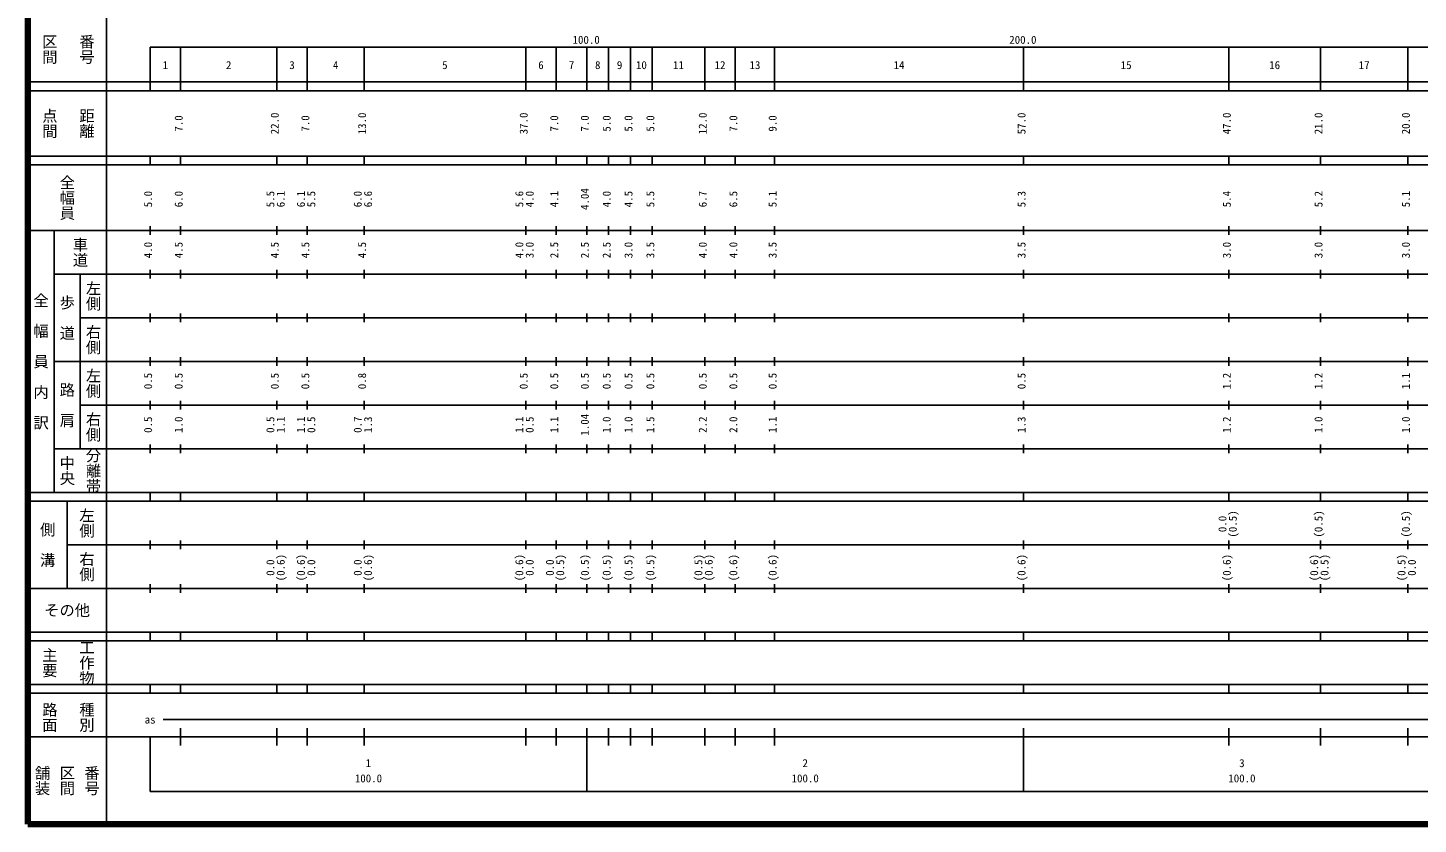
# Model space of a CAD drawing. Units: millimetres on the paper, enlarged 1000 times. Extents: x 40000 to 680000, y 20000 to 380000.
# Drawn here: x 40000 to 358362, y 20000 to 202409 of the extents above; entities that cross this region are included whole.
import ezdxf
from ezdxf.enums import TextEntityAlignment as Align

# ---------------------------------------------------------------- set-up
doc = ezdxf.new("R2010")
doc.units = ezdxf.units.MM
doc.header["$LTSCALE"] = 1000
doc.layers.add('S-TTL', color=2, linetype='Continuous', lineweight=140)
doc.layers.add('S-TTL-BAND', color=7, linetype='Continuous', lineweight=25)
doc.styles.add('@ＭＳ ゴシック', font='')
doc.styles.add('ＭＳ ゴシック', font='')
doc.styles.get('@ＭＳ ゴシック').set_extended_font_data('@MS Gothic')
doc.styles.get('ＭＳ ゴシック').set_extended_font_data('MS Gothic')

msp = doc.modelspace()

# ---------------------------------------------------------------- linework, layer by layer
at = {"layer": 'S-TTL'}
for p, q in [((40000, 380000), (40000, 20000)), ((40000, 20000), (680000, 20000))]:
    msp.add_line(p, q, dxfattribs=at)
at = {"layer": 'S-TTL-BAND'}
for p, q in [((58000, 370000), (58000, 20000)), ((68000, 198000), (579000, 198000)), ((68000, 198000), (68000, 188000)), ((75000, 188000), (75000, 198000)), ((97000, 188000), (97000, 198000)), ((104000, 188000), (104000, 198000)), ((117000, 188000), (117000, 198000)), ((154000, 188000), (154000, 198000)), ((161000, 188000), (161000, 198000)), ((168000, 188000), (168000, 198000)), ((173000, 188000), (173000, 198000)), ((178000, 188000), (178000, 198000)), ((183000, 188000), (183000, 198000)), ((195000, 188000), (195000, 198000)), ((202000, 188000), (202000, 198000)), ((211000, 188000), (211000, 198000)), ((268000, 188000), (268000, 198000)), ((315000, 188000), (315000, 198000)), ((336000, 188000), (336000, 198000)), ((356000, 188000), (356000, 198000)), ((40000, 190000), (579000, 190000)), ((40000, 188000), (579000, 188000)), ((40000, 173000), (579000, 173000)), ((68000, 171000), (68000, 173000)), ((75000, 171000), (75000, 173000)), ((97000, 171000), (97000, 173000)), ((104000, 171000), (104000, 173000)), ((117000, 171000), (117000, 173000)), ((154000, 171000), (154000, 173000)), ((161000, 171000), (161000, 173000)), ((168000, 171000), (168000, 173000)), ((173000, 171000), (173000, 173000)), ((178000, 171000), (178000, 173000)), ((183000, 171000), (183000, 173000)), ((195000, 171000), (195000, 173000)), ((202000, 171000), (202000, 173000)), ((211000, 171000), (211000, 173000)), ((268000, 171000), (268000, 173000)), ((315000, 171000), (315000, 173000)), ((336000, 171000), (336000, 173000)), ((356000, 171000), (356000, 173000)), ((40000, 171000), (579000, 171000)), ((40000, 156000), (579000, 156000)), ((46000, 96000), (46000, 156000)), ((68000, 155000), (68000, 157000)), ((75000, 155000), (75000, 157000)), ((97000, 155000), (97000, 157000)), ((104000, 155000), (104000, 157000)), ((117000, 155000), (117000, 157000)), ((154000, 155000), (154000, 157000)), ((161000, 155000), (161000, 157000)), ((168000, 155000), (168000, 157000)), ((173000, 155000), (173000, 157000)), ((178000, 155000), (178000, 157000)), ((183000, 155000), (183000, 157000)), ((195000, 155000), (195000, 157000)), ((202000, 155000), (202000, 157000)), ((211000, 155000), (211000, 157000)), ((268000, 155000), (268000, 157000)), ((315000, 155000), (315000, 157000)), ((336000, 155000), (336000, 157000)), ((356000, 155000), (356000, 157000)), ((68000, 145000), (68000, 147000)), ((75000, 145000), (75000, 147000)), ((97000, 145000), (97000, 147000)), ((104000, 145000), (104000, 147000)), ((117000, 145000), (117000, 147000)), ((154000, 145000), (154000, 147000)), ((161000, 145000), (161000, 147000)), ((168000, 145000), (168000, 147000)), ((173000, 145000), (173000, 147000)), ((178000, 145000), (178000, 147000)), ((183000, 145000), (183000, 147000)), ((195000, 145000), (195000, 147000)), ((202000, 145000), (202000, 147000)), ((211000, 145000), (211000, 147000)), ((268000, 145000), (268000, 147000)), ((315000, 145000), (315000, 147000)), ((336000, 145000), (336000, 147000)), ((356000, 145000), (356000, 147000)), ((46000, 146000), (579000, 146000)), ((52000, 146000), (52000, 106000)), ((68000, 135000), (68000, 137000)), ((75000, 135000), (75000, 137000)), ((97000, 135000), (97000, 137000)), ((104000, 135000), (104000, 137000)), ((117000, 135000), (117000, 137000)), ((154000, 135000), (154000, 137000)), ((161000, 135000), (161000, 137000)), ((168000, 135000), (168000, 137000)), ((173000, 135000), (173000, 137000)), ((178000, 135000), (178000, 137000)), ((183000, 135000), (183000, 137000)), ((195000, 135000), (195000, 137000)), ((202000, 135000), (202000, 137000)), ((211000, 135000), (211000, 137000)), ((268000, 135000), (268000, 137000)), ((315000, 135000), (315000, 137000)), ((336000, 135000), (336000, 137000)), ((356000, 135000), (356000, 137000)), ((52000, 136000), (579000, 136000)), ((46000, 126000), (579000, 126000)), ((68000, 125000), (68000, 127000)), ((75000, 125000), (75000, 127000)), ((97000, 125000), (97000, 127000)), ((104000, 125000), (104000, 127000)), ((117000, 125000), (117000, 127000)), ((154000, 125000), (154000, 127000)), ((161000, 125000), (161000, 127000)), ((168000, 125000), (168000, 127000)), ((173000, 125000), (173000, 127000)), ((178000, 125000), (178000, 127000)), ((183000, 125000), (183000, 127000)), ((195000, 125000), (195000, 127000)), ((202000, 125000), (202000, 127000)), ((211000, 125000), (211000, 127000)), ((268000, 125000), (268000, 127000)), ((315000, 125000), (315000, 127000)), ((336000, 125000), (336000, 127000)), ((356000, 125000), (356000, 127000)), ((52000, 116000), (579000, 116000)), ((68000, 115000), (68000, 117000)), ((75000, 115000), (75000, 117000)), ((97000, 115000), (97000, 117000)), ((104000, 115000), (104000, 117000)), ((117000, 115000), (117000, 117000)), ((154000, 115000), (154000, 117000)), ((161000, 115000), (161000, 117000)), ((168000, 115000), (168000, 117000)), ((173000, 115000), (173000, 117000)), ((178000, 115000), (178000, 117000)), ((183000, 115000), (183000, 117000)), ((195000, 115000), (195000, 117000)), ((202000, 115000), (202000, 117000)), ((211000, 115000), (211000, 117000)), ((268000, 115000), (268000, 117000)), ((315000, 115000), (315000, 117000)), ((336000, 115000), (336000, 117000)), ((356000, 115000), (356000, 117000)), ((46000, 106000), (579000, 106000)), ((68000, 105000), (68000, 107000)), ((75000, 105000), (75000, 107000)), ((97000, 105000), (97000, 107000)), ((104000, 105000), (104000, 107000)), ((117000, 105000), (117000, 107000)), ((154000, 105000), (154000, 107000)), ((161000, 105000), (161000, 107000)), ((168000, 105000), (168000, 107000)), ((173000, 105000), (173000, 107000)), ((178000, 105000), (178000, 107000)), ((183000, 105000), (183000, 107000)), ((195000, 105000), (195000, 107000)), ((202000, 105000), (202000, 107000)), ((211000, 105000), (211000, 107000)), ((268000, 105000), (268000, 107000)), ((315000, 105000), (315000, 107000)), ((336000, 105000), (336000, 107000)), ((356000, 105000), (356000, 107000)), ((40000, 96000), (579000, 96000)), ((68000, 94000), (68000, 96000)), ((75000, 94000), (75000, 96000)), ((97000, 94000), (97000, 96000)), ((104000, 94000), (104000, 96000)), ((117000, 94000), (117000, 96000)), ((154000, 94000), (154000, 96000)), ((161000, 94000), (161000, 96000)), ((168000, 94000), (168000, 96000)), ((173000, 94000), (173000, 96000)), ((178000, 94000), (178000, 96000)), ((183000, 94000), (183000, 96000)), ((195000, 94000), (195000, 96000)), ((202000, 94000), (202000, 96000)), ((211000, 94000), (211000, 96000)), ((268000, 94000), (268000, 96000)), ((315000, 94000), (315000, 96000)), ((336000, 94000), (336000, 96000)), ((356000, 94000), (356000, 96000)), ((40000, 94000), (579000, 94000)), ((49000, 94000), (49000, 74000)), ((49000, 84000), (579000, 84000)), ((68000, 83000), (68000, 85000)), ((75000, 83000), (75000, 85000)), ((97000, 83000), (97000, 85000)), ((104000, 83000), (104000, 85000)), ((117000, 83000), (117000, 85000)), ((154000, 83000), (154000, 85000)), ((161000, 83000), (161000, 85000)), ((168000, 83000), (168000, 85000)), ((173000, 83000), (173000, 85000)), ((178000, 83000), (178000, 85000)), ((183000, 83000), (183000, 85000)), ((195000, 83000), (195000, 85000)), ((202000, 83000), (202000, 85000)), ((211000, 83000), (211000, 85000)), ((268000, 83000), (268000, 85000)), ((315000, 83000), (315000, 85000)), ((336000, 83000), (336000, 85000)), ((356000, 83000), (356000, 85000)), ((40000, 74000), (579000, 74000)), ((68000, 73000), (68000, 75000)), ((75000, 73000), (75000, 75000)), ((97000, 73000), (97000, 75000)), ((104000, 73000), (104000, 75000)), ((117000, 73000), (117000, 75000)), ((154000, 73000), (154000, 75000)), ((161000, 73000), (161000, 75000)), ((168000, 73000), (168000, 75000)), ((173000, 73000), (173000, 75000)), ((178000, 73000), (178000, 75000)), ((183000, 73000), (183000, 75000)), ((195000, 73000), (195000, 75000)), ((202000, 73000), (202000, 75000)), ((211000, 73000), (211000, 75000)), ((268000, 73000), (268000, 75000)), ((315000, 73000), (315000, 75000)), ((336000, 73000), (336000, 75000)), ((356000, 73000), (356000, 75000)), ((40000, 64000), (579000, 64000)), ((68000, 62000), (68000, 64000)), ((75000, 62000), (75000, 64000)), ((97000, 62000), (97000, 64000)), ((104000, 62000), (104000, 64000)), ((117000, 62000), (117000, 64000)), ((154000, 62000), (154000, 64000)), ((161000, 62000), (161000, 64000)), ((168000, 62000), (168000, 64000)), ((173000, 62000), (173000, 64000)), ((178000, 62000), (178000, 64000)), ((183000, 62000), (183000, 64000)), ((195000, 62000), (195000, 64000)), ((202000, 62000), (202000, 64000)), ((211000, 62000), (211000, 64000)), ((268000, 62000), (268000, 64000)), ((315000, 62000), (315000, 64000)), ((336000, 62000), (336000, 64000)), ((356000, 62000), (356000, 64000)), ((40000, 62000), (579000, 62000)), ((40000, 52000), (579000, 52000)), ((68000, 50000), (68000, 52000)), ((75000, 50000), (75000, 52000)), ((97000, 50000), (97000, 52000)), ((104000, 50000), (104000, 52000)), ((117000, 50000), (117000, 52000)), ((154000, 50000), (154000, 52000)), ((161000, 50000), (161000, 52000)), ((168000, 50000), (168000, 52000)), ((173000, 50000), (173000, 52000)), ((178000, 50000), (178000, 52000)), ((183000, 50000), (183000, 52000)), ((195000, 50000), (195000, 52000)), ((202000, 50000), (202000, 52000)), ((211000, 50000), (211000, 52000)), ((268000, 50000), (268000, 52000)), ((315000, 50000), (315000, 52000)), ((336000, 50000), (336000, 52000)), ((356000, 50000), (356000, 52000)), ((40000, 50000), (579000, 50000)), ((71000, 44000), (565000, 44000)), ((75000, 38000), (75000, 42000)), ((97000, 38000), (97000, 42000)), ((104000, 38000), (104000, 42000)), ((117000, 38000), (117000, 42000)), ((154000, 38000), (154000, 42000)), ((161000, 38000), (161000, 42000)), ((168000, 27500), (168000, 42000)), ((173000, 38000), (173000, 42000)), ((178000, 38000), (178000, 42000)), ((183000, 38000), (183000, 42000)), ((195000, 38000), (195000, 42000)), ((202000, 38000), (202000, 42000)), ((211000, 38000), (211000, 42000)), ((268000, 27500), (268000, 42000)), ((315000, 38000), (315000, 42000)), ((336000, 38000), (336000, 42000)), ((356000, 38000), (356000, 42000)), ((40000, 40000), (579000, 40000)), ((68000, 40000), (68000, 27500)), ((68000, 27500), (579000, 27500))]:
    msp.add_line(p, q, dxfattribs=at)

# ---------------------------------------------------------------- texts
at = {"layer": 'S-TTL-BAND', "style": '@ＭＳ ゴシック'}
for s, p in [('区間', (45000, 197500)), ('番号', (53500, 197500)), ('点間', (45000, 180500)), ('距離', (53500, 180500)), ('全幅員', (49000, 163500)), ('車道', (52000, 151000)), ('左側', (55000, 141000)), ('全\u3000幅\u3000員\u3000内\u3000訳', (43000, 126000)), ('歩\u3000道', (49000, 136000)), ('右側', (55000, 131000)), ('左側', (55000, 121000)), ('路\u3000肩', (49000, 116000)), ('右側', (55000, 111000)), ('分離帯', (55000, 101000)), ('中央', (49000, 101000)), ('左側', (53500, 89000)), ('側\u3000溝', (44500, 84000)), ('右側', (53500, 79000)), ('工作物', (53500, 57000)), ('主要', (45000, 57000)), ('路面', (45000, 44500)), ('種別', (53500, 44500)), ('舗装', (43333, 30000)), ('区間', (49000, 30000)), ('番号', (54667, 30000))]:
    msp.add_text(s, height=2566, rotation=270, dxfattribs=at).set_placement(p, align=Align.MIDDLE_CENTER)
at = {"layer": 'S-TTL-BAND', "style": 'ＭＳ ゴシック'}
for s, p in [('100.0', (167844, 198195)), ('200.0', (267844, 198195)), ('1', (71500, 192405)), ('2', (86000, 192405)), ('3', (100500, 192405)), ('4', (110500, 192405)), ('5', (135500, 192405)), ('6', (157500, 192405)), ('7', (164500, 192405)), ('8', (170500, 192405)), ('9', (175500, 192405)), ('10', (180500, 192405)), ('11', (189000, 192405)), ('12', (198500, 192405)), ('13', (206500, 192405)), ('14', (239500, 192405)), ('15', (291500, 192405)), ('16', (325500, 192405)), ('17', (346000, 192405)), ('as', (68000, 42500)), ('1', (118000, 32523)), ('2', (218000, 32523)), ('3', (318000, 32523)), ('100.0', (118000, 29033)), ('100.0', (218000, 29033)), ('100.0', (318000, 29033))]:
    msp.add_text(s, height=1833, dxfattribs=at).set_placement(p, align=Align.BOTTOM_CENTER)
for s, p in [('7.0', (76000, 180500)), ('22.0', (98000, 180500)), ('7.0', (105000, 180500)), ('13.0', (118000, 180500)), ('37.0', (155000, 180500)), ('7.0', (162000, 180500)), ('7.0', (169000, 180500)), ('5.0', (174000, 180500)), ('5.0', (179000, 180500)), ('5.0', (184000, 180500)), ('12.0', (196000, 180500)), ('7.0', (203000, 180500)), ('9.0', (212000, 180500)), ('57.0', (269000, 180500)), ('47.0', (316000, 180500)), ('21.0', (337000, 180500)), ('20.0', (357000, 180500)), ('4.04', (169000, 163174)), ('5.0', (69000, 163174)), ('6.0', (76000, 163174)), ('5.5', (97000, 163174)), ('6.1', (99370, 163174)), ('6.1', (104000, 163174)), ('5.5', (106370, 163174)), ('6.0', (117000, 163174)), ('6.6', (119370, 163174)), ('5.6', (154000, 163174)), ('4.0', (156370, 163174)), ('4.1', (162000, 163174)), ('4.0', (174000, 163174)), ('4.5', (179000, 163174)), ('5.5', (184000, 163174)), ('6.7', (196000, 163174)), ('6.5', (203000, 163174)), ('5.1', (212000, 163174)), ('5.3', (269000, 163174)), ('5.4', (316000, 163174)), ('5.2', (337000, 163174)), ('5.1', (357000, 163174)), ('4.0', (69000, 151500)), ('4.5', (76000, 151500)), ('4.5', (98000, 151500)), ('4.5', (105000, 151500)), ('4.5', (118000, 151500)), ('4.0', (154000, 151500)), ('3.0', (156370, 151500)), ('2.5', (162000, 151500)), ('2.5', (169000, 151500)), ('2.5', (174000, 151500)), ('3.0', (179000, 151500)), ('3.5', (184000, 151500)), ('4.0', (196000, 151500)), ('4.0', (203000, 151500)), ('3.5', (212000, 151500)), ('3.5', (269000, 151500)), ('3.0', (316000, 151500)), ('3.0', (337000, 151500)), ('3.0', (357000, 151500)), ('0.5', (69000, 121500)), ('0.5', (76000, 121500)), ('0.5', (98000, 121500)), ('0.5', (105000, 121500)), ('0.8', (118000, 121500)), ('0.5', (155000, 121500)), ('0.5', (162000, 121500)), ('0.5', (169000, 121500)), ('0.5', (174000, 121500)), ('0.5', (179000, 121500)), ('0.5', (184000, 121500)), ('0.5', (196000, 121500)), ('0.5', (203000, 121500)), ('0.5', (212000, 121500)), ('0.5', (269000, 121500)), ('1.2', (316000, 121500)), ('1.2', (337000, 121500)), ('1.1', (357000, 121500)), ('0.5', (69000, 111500)), ('1.0', (76000, 111500)), ('0.5', (97000, 111500)), ('1.1', (99370, 111500)), ('1.1', (104000, 111500)), ('0.5', (106370, 111500)), ('0.7', (117000, 111500)), ('1.3', (119370, 111500)), ('1.1', (154000, 111500)), ('0.5', (156370, 111500)), ('1.1', (162000, 111500)), ('1.04', (169000, 111500)), ('1.0', (174000, 111500)), ('1.0', (179000, 111500)), ('1.5', (184000, 111500)), ('2.2', (196000, 111500)), ('2.0', (203000, 111500)), ('1.1', (212000, 111500)), ('1.3', (269000, 111500)), ('1.2', (316000, 111500)), ('1.0', (337000, 111500)), ('1.0', (357000, 111500)), ('0.0', (315000, 88764)), ('(0.5)', (317370, 88764)), ('(0.5)', (337000, 88764)), ('(0.5)', (357000, 88764)), ('0.0', (97000, 78764)), ('(0.6)', (99370, 78764)), ('(0.6)', (104000, 78764)), ('0.0', (106370, 78764)), ('0.0', (117000, 78764)), ('(0.6)', (119370, 78764)), ('(0.6)', (154000, 78764)), ('0.0', (156370, 78764)), ('0.0', (161000, 78764)), ('(0.5)', (163370, 78764)), ('(0.5)', (169000, 78764)), ('(0.5)', (174000, 78764)), ('(0.5)', (179000, 78764)), ('(0.5)', (184000, 78764)), ('(0.5)', (195000, 78764)), ('(0.6)', (197370, 78764)), ('(0.6)', (203000, 78764)), ('(0.6)', (212000, 78764)), ('(0.6)', (269000, 78764)), ('(0.6)', (316000, 78764)), ('(0.6)', (336000, 78764)), ('(0.5)', (338370, 78764)), ('(0.5)', (356000, 78764)), ('0.0', (358370, 78764))]:
    msp.add_text(s, height=1833, rotation=90, dxfattribs=at).set_placement(p, align=Align.BOTTOM_CENTER)
msp.add_text('その他', height=2566, dxfattribs=at).set_placement((49000, 69000), align=Align.MIDDLE_CENTER)

doc.saveas('drawing.dxf')
